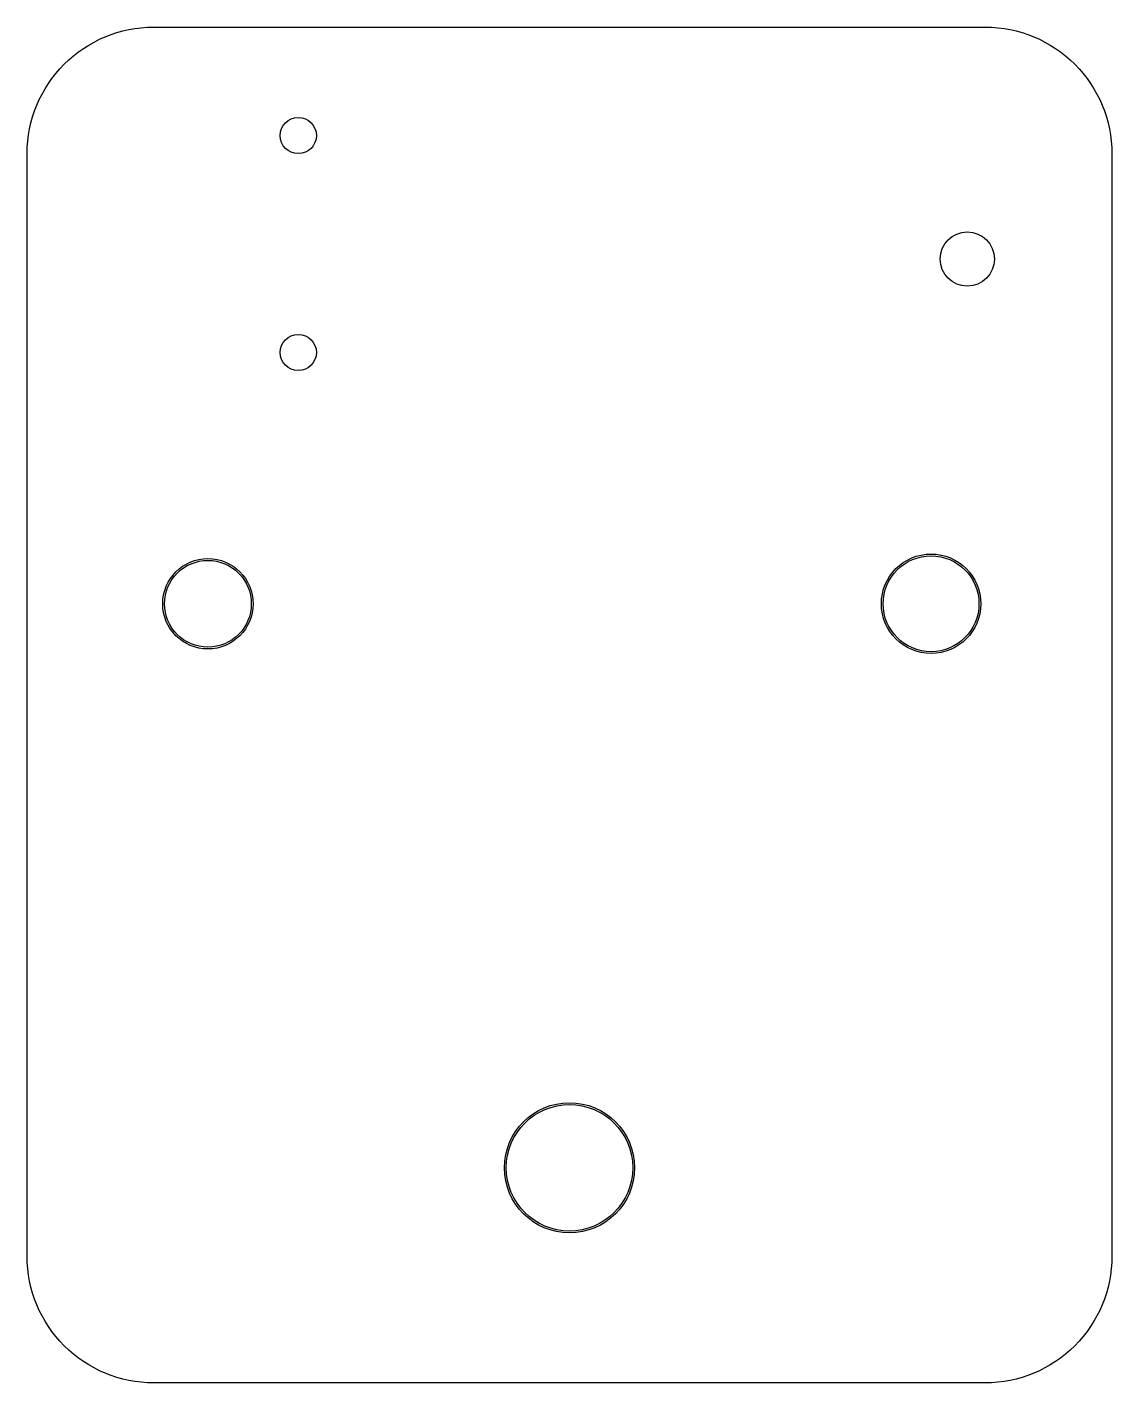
# Model space of a CAD drawing. Header units: millimetres. Extents: x 13.3 to 73.3, y 10.4 to 85.4.
import ezdxf

# ---------------------------------------------------------------- set-up
doc = ezdxf.new("R2010")
doc.units = ezdxf.units.MM
doc.header["$MEASUREMENT"] = 0

msp = doc.modelspace()

# ---------------------------------------------------------------- linework, layer by layer
msp.add_lwpolyline([(13.295, 78.406, -0.414214), (20.295, 85.406), (66.295, 85.406, -0.414214), (73.295, 78.406), (73.295, 17.406, -0.414214), (66.295, 10.406), (20.295, 10.406, -0.414214), (13.295, 17.406)], format="xyb", close=True)
msp.add_lwpolyline([(13.295, 78.406, -0.414214), (20.295, 85.406), (66.295, 85.406, -0.414214), (73.295, 78.406), (73.295, 17.406, -0.414214), (66.295, 10.406), (20.295, 10.406, -0.414214), (13.295, 17.406)], format="xyb", close=True)
for centre, radius in [((28.295, 79.406), 1), ((28.295, 79.406), 1), ((65.295, 72.576), 1.5), ((65.295, 72.576), 1.5), ((28.295, 67.406), 1), ((28.295, 67.406), 1), ((63.295, 53.506), 2.75), ((23.295, 53.506), 2.5), ((23.295, 53.506), 2.4), ((63.295, 53.506), 2.65), ((43.295, 22.306), 3.6), ((43.295, 22.306), 3.5)]:
    msp.add_circle(centre, radius)
at = {"color": 5}
for centre, radius in [((63.295, 53.506), 2.75), ((23.295, 53.506), 2.5), ((43.295, 22.306), 3.6)]:
    msp.add_circle(centre, radius, dxfattribs=at)

doc.saveas('drawing.dxf')
